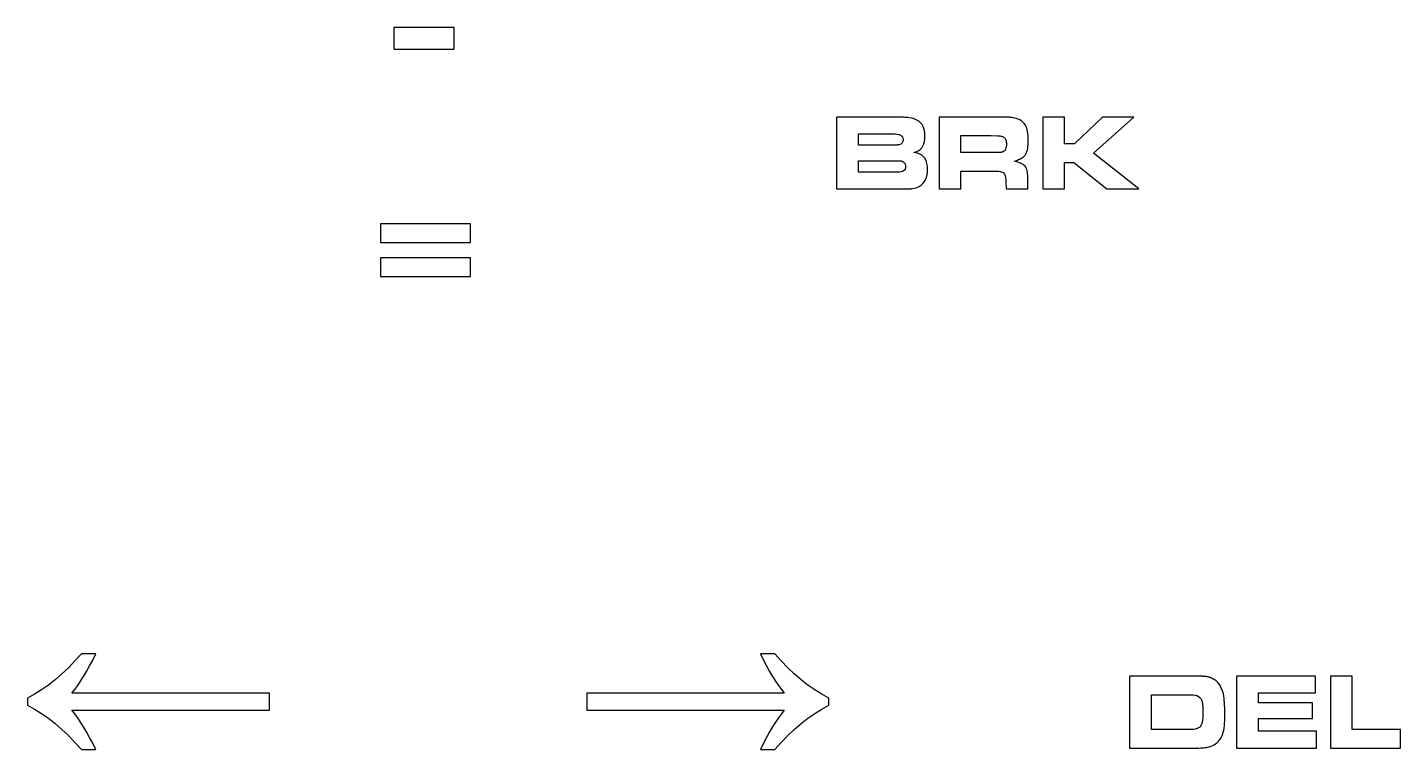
# Model space of a CAD drawing. Header units: metres. Extents: x -11 to 249, y -82 to 6.
# Drawn here: x 195.55 to 242.19, y -19.74 to 4.8 of the extents above; entities that cross this region are included whole.
import ezdxf

# ---------------------------------------------------------------- set-up
doc = ezdxf.new("R2010")
doc.units = ezdxf.units.M

msp = doc.modelspace()

# ---------------------------------------------------------------- linework, layer by layer
for p, q in [((210.046, 4.79517), (207.998, 4.79517)), ((207.998, 4.79517), (207.998, 4.06044)), ((210.046, 4.06044), (210.046, 4.79517)), ((207.998, 4.06044), (210.046, 4.06044)), ((225.129, 1.75072), (223.036, 1.75072)), ((223.036, 1.75072), (223.036, -0.69344)), ((225.173, 1.75031), (225.129, 1.75072)), ((225.218, 1.74905), (225.173, 1.75031)), ((225.264, 1.74699), (225.218, 1.74905)), ((225.31, 1.74409), (225.264, 1.74699)), ((225.357, 1.74037), (225.31, 1.74409)), ((225.405, 1.73581), (225.357, 1.74037)), ((225.454, 1.73044), (225.405, 1.73581)), ((225.503, 1.72423), (225.454, 1.73044)), ((225.602, 1.70734), (225.503, 1.72423)), ((225.69, 1.68217), (225.602, 1.70734)), ((225.768, 1.64873), (225.69, 1.68217)), ((225.835, 1.60699), (225.768, 1.64873)), ((225.893, 1.55698), (225.835, 1.60699)), ((225.941, 1.49867), (225.893, 1.55698)), ((225.978, 1.4321), (225.941, 1.49867)), ((226.006, 1.35724), (225.978, 1.4321)), ((228.673, 1.75072), (226.517, 1.75072)), ((226.517, 1.75072), (226.517, -0.69344)), ((228.703, 1.75067), (228.673, 1.75072)), ((228.73, 1.75052), (228.703, 1.75067)), ((228.754, 1.75029), (228.73, 1.75052)), ((228.776, 1.74995), (228.754, 1.75029)), ((228.796, 1.74953), (228.776, 1.74995)), ((228.813, 1.74899), (228.796, 1.74953)), ((228.829, 1.74837), (228.813, 1.74899)), ((228.841, 1.74765), (228.829, 1.74837)), ((228.853, 1.74678), (228.841, 1.74765)), ((228.867, 1.74568), (228.853, 1.74678)), ((228.882, 1.74435), (228.867, 1.74568)), ((228.898, 1.74281), (228.882, 1.74435)), ((228.915, 1.74106), (228.898, 1.74281)), ((228.934, 1.73906), (228.915, 1.74106)), ((228.955, 1.73686), (228.934, 1.73906)), ((228.976, 1.73442), (228.955, 1.73686)), ((229.059, 1.72298), (228.976, 1.73442)), ((229.134, 1.70593), (229.059, 1.72298)), ((229.202, 1.68329), (229.134, 1.70593)), ((229.264, 1.65504), (229.202, 1.68329)), ((229.319, 1.6212), (229.264, 1.65504)), ((229.367, 1.58176), (229.319, 1.6212)), ((229.408, 1.53673), (229.367, 1.58176)), ((229.442, 1.48608), (229.408, 1.53673)), ((229.454, 1.46561), (229.442, 1.48608)), ((229.464, 1.44487), (229.454, 1.46561)), ((229.474, 1.42387), (229.464, 1.44487)), ((229.483, 1.40262), (229.474, 1.42387)), ((229.491, 1.38112), (229.483, 1.40262)), ((230.785, 1.75072), (230.041, 1.75072)), ((230.041, 1.75072), (230.041, -0.69344)), ((230.785, 0.83487), (230.785, 1.75072)), ((232.071, 1.75072), (231.117, 0.83487)), ((231.762, 0.52405), (233.135, 1.75072)), ((233.135, 1.75072), (232.071, 1.75072)), ((223.78, 0.79648), (223.78, 1.18239)), ((223.78, 1.18239), (224.948, 1.18239)), ((224.948, 1.18239), (225.029, 1.17943)), ((225.029, 1.17943), (225.1, 1.17053)), ((225.1, 1.17053), (225.16, 1.15569)), ((225.16, 1.15569), (225.209, 1.13492)), ((225.209, 1.13492), (225.247, 1.10822)), ((225.247, 1.10822), (225.274, 1.07558)), ((225.274, 1.07558), (225.29, 1.037)), ((225.294, 0.95612), (225.287, 0.92358)), ((225.29, 1.037), (225.296, 0.99249)), ((225.296, 0.99249), (225.294, 0.95612)), ((226.014, 1.32559), (226.006, 1.35724)), ((226.021, 1.2939), (226.014, 1.32559)), ((226.027, 1.26213), (226.021, 1.2939)), ((226.023, 0.91609), (226.036, 1.00459)), ((226.032, 1.23032), (226.027, 1.26213)), ((226.036, 1.19843), (226.032, 1.23032)), ((226.038, 1.16647), (226.036, 1.19843)), ((226.036, 1.00459), (226.04, 1.10239)), ((226.04, 1.13446), (226.038, 1.16647)), ((226.04, 1.10239), (226.04, 1.13446)), ((227.261, 0.54303), (227.261, 1.12096)), ((227.261, 1.12096), (228.285, 1.12096)), ((228.285, 1.12096), (228.502, 1.11328)), ((228.502, 1.11328), (228.542, 1.11241)), ((228.542, 1.11241), (228.579, 1.10982)), ((228.579, 1.10982), (228.612, 1.10548)), ((228.612, 1.10548), (228.642, 1.09943)), ((228.642, 1.09943), (228.669, 1.09164)), ((228.669, 1.09164), (228.692, 1.08212)), ((228.692, 1.08212), (228.712, 1.07088)), ((228.712, 1.07088), (228.728, 1.05789)), ((228.728, 1.05789), (228.746, 1.03876)), ((228.746, 1.03876), (228.762, 1.01726)), ((228.762, 1.01726), (228.775, 0.99338)), ((228.775, 0.99338), (228.786, 0.96713)), ((228.786, 0.96713), (228.795, 0.93851)), ((228.795, 0.93851), (228.801, 0.90752)), ((229.499, 1.35936), (229.491, 1.38112)), ((229.506, 1.33736), (229.499, 1.35936)), ((229.512, 1.31508), (229.506, 1.33736)), ((229.516, 1.29315), (229.512, 1.31508)), ((229.52, 1.27113), (229.516, 1.29315)), ((229.524, 1.24902), (229.52, 1.27113)), ((229.528, 1.22681), (229.524, 1.24902)), ((229.531, 1.20448), (229.528, 1.22681)), ((229.534, 1.18208), (229.531, 1.20448)), ((229.537, 1.15958), (229.534, 1.18208)), ((229.54, 1.13698), (229.537, 1.15958)), ((229.542, 1.11426), (229.54, 1.13698)), ((229.544, 1.09137), (229.542, 1.11426)), ((229.546, 1.06833), (229.544, 1.09137)), ((229.548, 1.04514), (229.546, 1.06833)), ((229.549, 1.02177), (229.548, 1.04514)), ((229.55, 0.99825), (229.549, 1.02177)), ((229.549, 0.87729), (229.55, 0.95073)), ((229.55, 0.97458), (229.55, 0.99825)), ((229.55, 0.95073), (229.55, 0.97458)), ((225.023, 0.79648), (223.78, 0.79648)), ((225.041, 0.79666), (225.023, 0.79648)), ((225.059, 0.79724), (225.041, 0.79666)), ((225.077, 0.7982), (225.059, 0.79724)), ((225.094, 0.79953), (225.077, 0.7982)), ((225.112, 0.80125), (225.094, 0.79953)), ((225.129, 0.80336), (225.112, 0.80125)), ((225.145, 0.80585), (225.129, 0.80336)), ((225.162, 0.80872), (225.145, 0.80585)), ((225.193, 0.81828), (225.162, 0.80872)), ((225.22, 0.83168), (225.193, 0.81828)), ((225.243, 0.84892), (225.22, 0.83168)), ((225.262, 0.86998), (225.243, 0.84892)), ((225.277, 0.89487), (225.262, 0.86998)), ((225.287, 0.92358), (225.277, 0.89487)), ((225.666, 0.54784), (225.762, 0.58044)), ((225.782, 0.52138), (225.666, 0.54784)), ((225.762, 0.58044), (225.827, 0.61313)), ((225.863, 0.49275), (225.782, 0.52138)), ((225.827, 0.61313), (225.884, 0.65512)), ((225.933, 0.45259), (225.863, 0.49275)), ((225.884, 0.65512), (225.932, 0.70641)), ((225.932, 0.70641), (225.971, 0.767)), ((225.971, 0.767), (226.001, 0.8369)), ((226.001, 0.8369), (226.023, 0.91609)), ((228.539, 0.54303), (227.261, 0.54303)), ((228.551, 0.54314), (228.539, 0.54303)), ((228.562, 0.54343), (228.551, 0.54314)), ((228.573, 0.5439), (228.562, 0.54343)), ((228.584, 0.54457), (228.573, 0.5439)), ((228.594, 0.54544), (228.584, 0.54457)), ((228.604, 0.54649), (228.594, 0.54544)), ((228.614, 0.54775), (228.604, 0.54649)), ((228.623, 0.54918), (228.614, 0.54775)), ((228.633, 0.55089), (228.623, 0.54918)), ((228.642, 0.5529), (228.633, 0.55089)), ((228.651, 0.55524), (228.642, 0.5529)), ((228.66, 0.55791), (228.651, 0.55524)), ((228.669, 0.56088), (228.66, 0.55791)), ((228.677, 0.56418), (228.669, 0.56088)), ((228.685, 0.56781), (228.677, 0.56418)), ((228.694, 0.57175), (228.685, 0.56781)), ((228.72, 0.58669), (228.694, 0.57175)), ((228.743, 0.60687), (228.72, 0.58669)), ((228.762, 0.63232), (228.743, 0.60687)), ((228.778, 0.66302), (228.762, 0.63232)), ((228.79, 0.69899), (228.778, 0.66302)), ((228.799, 0.7402), (228.79, 0.69899)), ((228.804, 0.78668), (228.799, 0.7402)), ((228.801, 0.90752), (228.804, 0.87415)), ((228.804, 0.87415), (228.806, 0.83841)), ((228.806, 0.83841), (228.804, 0.78668)), ((229.445, 0.46005), (229.469, 0.4968)), ((229.469, 0.4968), (229.488, 0.53682)), ((229.488, 0.53682), (229.504, 0.58165)), ((229.504, 0.58165), (229.518, 0.63124)), ((229.518, 0.63124), (229.53, 0.68559)), ((229.53, 0.68559), (229.539, 0.74472)), ((229.539, 0.74472), (229.545, 0.80862)), ((229.545, 0.80862), (229.549, 0.87729)), ((231.117, 0.83487), (230.785, 0.83487)), ((233.302, -0.69344), (231.762, 0.52405)), ((223.78, -0.12318), (223.78, 0.26657)), ((223.78, 0.26657), (225.168, 0.26657)), ((225.168, 0.26657), (225.176, 0.26645)), ((225.176, 0.26645), (225.184, 0.26607)), ((225.184, 0.26607), (225.192, 0.26543)), ((225.192, 0.26543), (225.2, 0.26454)), ((225.2, 0.26454), (225.207, 0.2634)), ((225.207, 0.2634), (225.214, 0.26199)), ((225.214, 0.26199), (225.22, 0.26034)), ((225.22, 0.26034), (225.227, 0.25844)), ((225.227, 0.25844), (225.239, 0.25439)), ((225.239, 0.25439), (225.256, 0.24831)), ((225.256, 0.24831), (225.268, 0.24425)), ((225.268, 0.24425), (225.273, 0.2422)), ((225.273, 0.2422), (225.299, 0.2274)), ((225.299, 0.2274), (225.322, 0.21036)), ((225.322, 0.21036), (225.34, 0.19112)), ((225.34, 0.19112), (225.356, 0.16965)), ((225.356, 0.16965), (225.368, 0.14595)), ((225.379, 0.01825), (225.367, -0.01927)), ((225.368, 0.14595), (225.376, 0.12004)), ((225.376, 0.12004), (225.382, 0.0919)), ((225.383, 0.06155), (225.379, 0.01825)), ((225.382, 0.0919), (225.383, 0.06155)), ((225.993, 0.40092), (225.933, 0.45259)), ((226.042, 0.33774), (225.993, 0.40092)), ((226.079, 0.26306), (226.042, 0.33774)), ((226.106, 0.17686), (226.079, 0.26306)), ((226.123, 0.07915), (226.106, 0.17686)), ((226.128, -0.03008), (226.123, 0.07915)), ((229.082, 0.25458), (229.155, 0.2784)), ((229.155, 0.23262), (229.082, 0.25458)), ((229.155, 0.2784), (229.221, 0.30406)), ((229.221, 0.2095), (229.155, 0.23262)), ((229.221, 0.30406), (229.28, 0.33156)), ((229.28, 0.1852), (229.221, 0.2095)), ((229.28, 0.33156), (229.331, 0.36092)), ((229.331, 0.15971), (229.28, 0.1852)), ((229.331, 0.36092), (229.376, 0.39212)), ((229.375, 0.13306), (229.331, 0.15971)), ((229.412, 0.10522), (229.375, 0.13306)), ((229.376, 0.39212), (229.414, 0.42517)), ((229.442, 0.07622), (229.412, 0.10522)), ((229.414, 0.42517), (229.445, 0.46005)), ((229.464, 0.04604), (229.442, 0.07622)), ((229.481, 0.01224), (229.464, 0.04604)), ((229.496, -0.02763), (229.481, 0.01224)), ((230.785, -0.69344), (230.785, 0.20512)), ((230.785, 0.20512), (231.101, 0.20512)), ((231.101, 0.20512), (232.218, -0.69344)), ((225.115, -0.12318), (223.78, -0.12318)), ((225.178, -0.1203), (225.115, -0.12318)), ((225.232, -0.11165), (225.178, -0.1203)), ((225.278, -0.09721), (225.232, -0.11165)), ((225.316, -0.07701), (225.278, -0.09721)), ((225.346, -0.05103), (225.316, -0.07701)), ((225.367, -0.01927), (225.346, -0.05103)), ((225.968, -0.51299), (226.017, -0.4509)), ((226.017, -0.4509), (226.056, -0.37946)), ((226.056, -0.37946), (226.087, -0.29866)), ((226.087, -0.29866), (226.093, -0.28105)), ((226.093, -0.28105), (226.098, -0.26381)), ((226.098, -0.26381), (226.103, -0.24696)), ((226.103, -0.24696), (226.108, -0.2305)), ((226.108, -0.2305), (226.111, -0.2144)), ((226.111, -0.2144), (226.115, -0.1987)), ((226.115, -0.1987), (226.118, -0.18338)), ((226.118, -0.18338), (226.12, -0.16843)), ((226.12, -0.16843), (226.122, -0.15337)), ((226.122, -0.15337), (226.123, -0.13765)), ((226.123, -0.13765), (226.125, -0.12131)), ((226.125, -0.12131), (226.126, -0.10434)), ((226.126, -0.10434), (226.127, -0.08672)), ((226.127, -0.06847), (226.128, -0.04959)), ((226.127, -0.08672), (226.127, -0.06847)), ((226.128, -0.04959), (226.128, -0.03008)), ((227.261, -0.69344), (227.261, -0.08672)), ((227.261, -0.08672), (228.443, -0.08672)), ((228.443, -0.08672), (228.498, -0.08795)), ((228.498, -0.08795), (228.547, -0.09167)), ((228.547, -0.09167), (228.591, -0.09787)), ((228.591, -0.09787), (228.63, -0.10657)), ((228.63, -0.10657), (228.663, -0.11774)), ((228.663, -0.11774), (228.691, -0.13138)), ((228.691, -0.13138), (228.714, -0.14751)), ((228.714, -0.14751), (228.732, -0.16612)), ((228.732, -0.16612), (228.745, -0.18642)), ((228.745, -0.18642), (228.756, -0.21167)), ((228.756, -0.21167), (228.766, -0.2419)), ((228.766, -0.2419), (228.774, -0.27707)), ((228.774, -0.27707), (228.78, -0.31722)), ((228.78, -0.31722), (228.784, -0.36234)), ((228.784, -0.36234), (228.786, -0.4124)), ((228.786, -0.4124), (228.787, -0.46744)), ((229.509, -0.07358), (229.496, -0.02763)), ((229.519, -0.1256), (229.509, -0.07358)), ((229.528, -0.18368), (229.519, -0.1256)), ((229.533, -0.24785), (229.528, -0.18368)), ((229.537, -0.31809), (229.533, -0.24785)), ((229.538, -0.39439), (229.537, -0.31809)), ((229.538, -0.69344), (229.538, -0.39439)), ((223.036, -0.69344), (225.379, -0.69344)), ((225.379, -0.69344), (225.384, -0.69341)), ((225.384, -0.69341), (225.399, -0.69315)), ((225.399, -0.69315), (225.452, -0.69186)), ((225.452, -0.69186), (225.471, -0.69139)), ((225.471, -0.69139), (225.49, -0.69081)), ((225.49, -0.69081), (225.507, -0.69011)), ((225.507, -0.69011), (225.524, -0.68929)), ((225.524, -0.68929), (225.54, -0.68834)), ((225.54, -0.68834), (225.555, -0.68726)), ((225.555, -0.68726), (225.568, -0.68605)), ((225.568, -0.68605), (225.581, -0.68472)), ((225.581, -0.68472), (225.593, -0.68326)), ((225.593, -0.68326), (225.686, -0.66789)), ((225.686, -0.66789), (225.77, -0.64319)), ((225.77, -0.64319), (225.845, -0.60913)), ((225.845, -0.60913), (225.911, -0.56573)), ((225.911, -0.56573), (225.968, -0.51299)), ((226.517, -0.69344), (227.261, -0.69344)), ((228.787, -0.46744), (228.793, -0.69344)), ((228.793, -0.69344), (229.538, -0.69344)), ((230.041, -0.69344), (230.785, -0.69344)), ((232.218, -0.69344), (233.302, -0.69344)), ((210.602, -1.88388), (207.548, -1.88388)), ((207.548, -1.88388), (207.548, -2.5162)), ((210.602, -2.5162), (210.602, -1.88388)), ((207.548, -2.5162), (210.602, -2.5162)), ((210.602, -3.03587), (207.548, -3.03587)), ((207.548, -3.03587), (207.548, -3.6682)), ((210.602, -3.6682), (210.602, -3.03587)), ((207.548, -3.6682), (210.602, -3.6682)), ((197.167, -16.7333), (196.946, -16.9618)), ((197.384, -16.4888), (197.167, -16.7333)), ((197.872, -16.4888), (197.384, -16.4888)), ((197.664, -16.9028), (197.768, -16.7025)), ((197.768, -16.7025), (197.872, -16.4888)), ((220.941, -16.4888), (220.453, -16.4888)), ((220.453, -16.4888), (220.557, -16.7025)), ((220.557, -16.7025), (220.661, -16.9028)), ((221.158, -16.7333), (220.941, -16.4888)), ((221.378, -16.9618), (221.158, -16.7333)), ((196.723, -17.1741), (196.495, -17.3703)), ((196.946, -16.9618), (196.723, -17.1741)), ((197.46, -17.2635), (197.562, -17.0898)), ((197.562, -17.0898), (197.664, -16.9028)), ((220.661, -16.9028), (220.763, -17.0898)), ((220.763, -17.0898), (220.865, -17.2635)), ((221.602, -17.1741), (221.378, -16.9618)), ((221.829, -17.3703), (221.602, -17.1741)), ((235.262, -17.2493), (232.99, -17.2493)), ((232.99, -17.2493), (232.99, -19.6934)), ((235.28, -17.2493), (235.262, -17.2493)), ((235.297, -17.2494), (235.28, -17.2493)), ((235.315, -17.2496), (235.297, -17.2494)), ((235.332, -17.2498), (235.315, -17.2496)), ((235.349, -17.2501), (235.332, -17.2498)), ((235.367, -17.2505), (235.349, -17.2501)), ((235.384, -17.251), (235.367, -17.2505)), ((235.4, -17.2515), (235.384, -17.251)), ((235.417, -17.2521), (235.4, -17.2515)), ((235.434, -17.2528), (235.417, -17.2521)), ((235.45, -17.2537), (235.434, -17.2528)), ((235.466, -17.2547), (235.45, -17.2537)), ((235.482, -17.2559), (235.466, -17.2547)), ((235.498, -17.2572), (235.482, -17.2559)), ((239.311, -17.2493), (236.624, -17.2493)), ((236.624, -17.2493), (236.624, -19.6934)), ((239.311, -17.8195), (239.311, -17.2493)), ((240.556, -17.2493), (239.811, -17.2493)), ((239.811, -17.2493), (239.811, -19.6934)), ((240.556, -19.0637), (240.556, -17.2493)), ((196.031, -17.7145), (195.794, -17.8624)), ((196.265, -17.5505), (196.031, -17.7145)), ((196.495, -17.3703), (196.265, -17.5505)), ((197.065, -17.8247), (197.162, -17.7044)), ((197.162, -17.7044), (197.26, -17.5708)), ((197.26, -17.5708), (197.36, -17.4238)), ((197.36, -17.4238), (197.46, -17.2635)), ((220.865, -17.2635), (220.965, -17.4238)), ((220.965, -17.4238), (221.064, -17.5708)), ((221.064, -17.5708), (221.162, -17.7044)), ((221.162, -17.7044), (221.26, -17.8247)), ((222.06, -17.5505), (221.829, -17.3703)), ((222.294, -17.7145), (222.06, -17.5505)), ((222.531, -17.8624), (222.294, -17.7145)), ((235.513, -17.2586), (235.498, -17.2572)), ((235.529, -17.2602), (235.513, -17.2586)), ((235.544, -17.2604), (235.529, -17.2602)), ((235.56, -17.2611), (235.544, -17.2604)), ((235.575, -17.2623), (235.56, -17.2611)), ((235.591, -17.264), (235.575, -17.2623)), ((235.606, -17.2661), (235.591, -17.264)), ((235.621, -17.2688), (235.606, -17.2661)), ((235.637, -17.2719), (235.621, -17.2688)), ((235.652, -17.2755), (235.637, -17.2719)), ((235.667, -17.2795), (235.652, -17.2755)), ((235.682, -17.2839), (235.667, -17.2795)), ((235.697, -17.2887), (235.682, -17.2839)), ((235.712, -17.294), (235.697, -17.2887)), ((235.727, -17.2997), (235.712, -17.294)), ((235.742, -17.3058), (235.727, -17.2997)), ((235.757, -17.3123), (235.742, -17.3058)), ((235.773, -17.3192), (235.757, -17.3123)), ((235.808, -17.3351), (235.773, -17.3192)), ((235.842, -17.3522), (235.808, -17.3351)), ((235.873, -17.3707), (235.842, -17.3522)), ((235.903, -17.3904), (235.873, -17.3707)), ((235.93, -17.4114), (235.903, -17.3904)), ((235.956, -17.4336), (235.93, -17.4114)), ((235.979, -17.4571), (235.956, -17.4336)), ((236.001, -17.4819), (235.979, -17.4571)), ((236.04, -17.5364), (236.001, -17.4819)), ((236.075, -17.5938), (236.04, -17.5364)), ((236.106, -17.6544), (236.075, -17.5938)), ((236.133, -17.7179), (236.106, -17.6544)), ((236.156, -17.7846), (236.133, -17.7179)), ((195.794, -17.8624), (195.553, -17.9942)), ((195.553, -17.9942), (195.553, -18.2383)), ((203.772, -17.8247), (197.065, -17.8247)), ((203.772, -18.4079), (203.772, -17.8247)), ((221.26, -17.8247), (214.553, -17.8247)), ((214.553, -17.8247), (214.553, -18.4079)), ((222.772, -17.9942), (222.531, -17.8624)), ((222.772, -18.2383), (222.772, -17.9942)), ((233.734, -19.0637), (233.734, -17.879)), ((233.734, -17.879), (235.065, -17.879)), ((235.065, -17.879), (235.146, -17.8827)), ((235.146, -17.8827), (235.217, -17.8937)), ((235.217, -17.8937), (235.279, -17.912)), ((235.279, -17.912), (235.332, -17.9377)), ((235.332, -17.9377), (235.376, -17.9706)), ((235.376, -17.9706), (235.41, -18.0109)), ((235.41, -18.0109), (235.435, -18.0586)), ((235.435, -18.0586), (235.451, -18.1135)), ((235.451, -18.1135), (235.455, -18.1319)), ((235.455, -18.1319), (235.459, -18.1504)), ((235.459, -18.1504), (235.462, -18.169)), ((235.462, -18.169), (235.465, -18.1877)), ((235.465, -18.1877), (235.468, -18.2065)), ((236.175, -17.8542), (236.156, -17.7846)), ((236.189, -17.927), (236.175, -17.8542)), ((236.2, -18.0028), (236.189, -17.927)), ((236.203, -18.0366), (236.2, -18.0028)), ((236.206, -18.0701), (236.203, -18.0366)), ((236.208, -18.1031), (236.206, -18.0701)), ((236.211, -18.1358), (236.208, -18.1031)), ((236.213, -18.168), (236.211, -18.1358)), ((236.215, -18.1998), (236.213, -18.168)), ((237.368, -18.1536), (237.368, -17.8195)), ((237.368, -17.8195), (239.311, -17.8195)), ((239.204, -18.1536), (237.368, -18.1536)), ((239.204, -18.6835), (239.204, -18.1536)), ((195.553, -18.2383), (195.794, -18.3701)), ((195.794, -18.3701), (196.031, -18.518)), ((196.031, -18.518), (196.265, -18.6821)), ((197.162, -18.5281), (197.065, -18.4079)), ((197.065, -18.4079), (203.772, -18.4079)), ((197.26, -18.6617), (197.162, -18.5281)), ((214.553, -18.4079), (221.26, -18.4079)), ((221.162, -18.5281), (221.064, -18.6617)), ((221.26, -18.4079), (221.162, -18.5281)), ((222.06, -18.6821), (222.294, -18.518)), ((222.294, -18.518), (222.531, -18.3701)), ((222.531, -18.3701), (222.772, -18.2383)), ((235.468, -18.2065), (235.47, -18.2254)), ((235.47, -18.2254), (235.472, -18.2443)), ((235.472, -18.2443), (235.474, -18.2634)), ((235.474, -18.2634), (235.475, -18.2829)), ((235.475, -18.2829), (235.476, -18.303)), ((235.476, -18.6396), (235.475, -18.6681)), ((235.476, -18.303), (235.477, -18.3237)), ((235.48, -18.4377), (235.476, -18.6396)), ((235.477, -18.3237), (235.478, -18.3452)), ((235.478, -18.3452), (235.479, -18.3673)), ((235.479, -18.3673), (235.479, -18.3901)), ((235.479, -18.3901), (235.48, -18.4136)), ((235.48, -18.4136), (235.48, -18.4377)), ((236.217, -18.2312), (236.215, -18.1998)), ((236.218, -18.2622), (236.217, -18.2312)), ((236.22, -18.2939), (236.218, -18.2622)), ((236.221, -18.3275), (236.22, -18.2939)), ((236.222, -18.3629), (236.221, -18.3275)), ((236.223, -18.4003), (236.222, -18.3629)), ((236.224, -18.4395), (236.223, -18.4003)), ((236.223, -18.7183), (236.224, -18.6463)), ((236.224, -18.4806), (236.224, -18.4395)), ((236.224, -18.5235), (236.224, -18.4806)), ((236.224, -18.5683), (236.224, -18.5235)), ((236.224, -18.6463), (236.224, -18.5683)), ((196.265, -18.6821), (196.495, -18.8622)), ((196.495, -18.8622), (196.723, -19.0584)), ((196.723, -19.0584), (196.946, -19.2708)), ((197.36, -18.8087), (197.26, -18.6617)), ((197.46, -18.969), (197.36, -18.8087)), ((197.562, -19.1427), (197.46, -18.969)), ((220.865, -18.969), (220.763, -19.1427)), ((220.965, -18.8087), (220.865, -18.969)), ((221.064, -18.6617), (220.965, -18.8087)), ((221.378, -19.2708), (221.602, -19.0584)), ((221.602, -19.0584), (221.829, -18.8622)), ((221.829, -18.8622), (222.06, -18.6821)), ((235.065, -19.0637), (233.734, -19.0637)), ((235.121, -19.0622), (235.065, -19.0637)), ((235.173, -19.0577), (235.121, -19.0622)), ((235.22, -19.0502), (235.173, -19.0577)), ((235.263, -19.0397), (235.22, -19.0502)), ((235.3, -19.0262), (235.263, -19.0397)), ((235.333, -19.0098), (235.3, -19.0262)), ((235.361, -18.9903), (235.333, -19.0098)), ((235.384, -18.9678), (235.361, -18.9903)), ((235.394, -18.956), (235.384, -18.9678)), ((235.404, -18.943), (235.394, -18.956)), ((235.413, -18.9287), (235.404, -18.943)), ((235.421, -18.9133), (235.413, -18.9287)), ((235.429, -18.8966), (235.421, -18.9133)), ((235.437, -18.8788), (235.429, -18.8966)), ((235.444, -18.8597), (235.437, -18.8788)), ((235.45, -18.8394), (235.444, -18.8597)), ((235.456, -18.818), (235.45, -18.8394)), ((235.461, -18.7955), (235.456, -18.818)), ((235.466, -18.7721), (235.461, -18.7955)), ((235.469, -18.7476), (235.466, -18.7721)), ((235.472, -18.7221), (235.469, -18.7476)), ((235.474, -18.6956), (235.472, -18.7221)), ((235.475, -18.6681), (235.474, -18.6956)), ((236.173, -19.1508), (236.188, -19.0901)), ((236.188, -19.0901), (236.2, -19.0261)), ((236.2, -19.0261), (236.206, -18.9896)), ((236.206, -18.9896), (236.211, -18.9471)), ((236.211, -18.9471), (236.215, -18.8988)), ((236.215, -18.8988), (236.218, -18.8445)), ((236.218, -18.8445), (236.221, -18.7843)), ((236.221, -18.7843), (236.223, -18.7183)), ((237.368, -19.1232), (237.368, -18.6835)), ((237.368, -18.6835), (239.204, -18.6835)), ((242.194, -19.0637), (240.556, -19.0637)), ((242.194, -19.6934), (242.194, -19.0637)), ((196.946, -19.2708), (197.167, -19.4992)), ((197.167, -19.4992), (197.384, -19.7438)), ((197.664, -19.3297), (197.562, -19.1427)), ((197.768, -19.53), (197.664, -19.3297)), ((197.872, -19.7438), (197.768, -19.53)), ((220.557, -19.53), (220.453, -19.7438)), ((220.661, -19.3297), (220.557, -19.53)), ((220.763, -19.1427), (220.661, -19.3297)), ((220.941, -19.7438), (221.158, -19.4992)), ((221.158, -19.4992), (221.378, -19.2708)), ((235.813, -19.6059), (235.864, -19.5805)), ((235.864, -19.5805), (235.911, -19.552)), ((235.911, -19.552), (235.954, -19.5202)), ((235.954, -19.5202), (235.992, -19.4853)), ((235.992, -19.4853), (236.027, -19.4473)), ((236.027, -19.4473), (236.058, -19.406)), ((236.058, -19.406), (236.087, -19.3614)), ((236.087, -19.3614), (236.112, -19.3136)), ((236.112, -19.3136), (236.135, -19.2626)), ((236.135, -19.2626), (236.156, -19.2084)), ((236.156, -19.2084), (236.173, -19.1508)), ((239.334, -19.1232), (237.368, -19.1232)), ((239.334, -19.6934), (239.334, -19.1232)), ((197.384, -19.7438), (197.872, -19.7438)), ((220.453, -19.7438), (220.941, -19.7438)), ((232.99, -19.6934), (235.183, -19.6934)), ((235.183, -19.6934), (235.259, -19.6929)), ((235.259, -19.6929), (235.329, -19.6915)), ((235.329, -19.6915), (235.394, -19.6891)), ((235.394, -19.6891), (235.454, -19.6858)), ((235.454, -19.6858), (235.508, -19.6815)), ((235.508, -19.6815), (235.556, -19.6763)), ((235.556, -19.6763), (235.599, -19.6701)), ((235.599, -19.6701), (235.636, -19.6629)), ((235.636, -19.6629), (235.699, -19.6471)), ((235.699, -19.6471), (235.758, -19.6281)), ((235.758, -19.6281), (235.813, -19.6059)), ((236.624, -19.6934), (239.334, -19.6934)), ((239.811, -19.6934), (242.194, -19.6934))]:
    msp.add_line(p, q)

doc.saveas('drawing.dxf')
